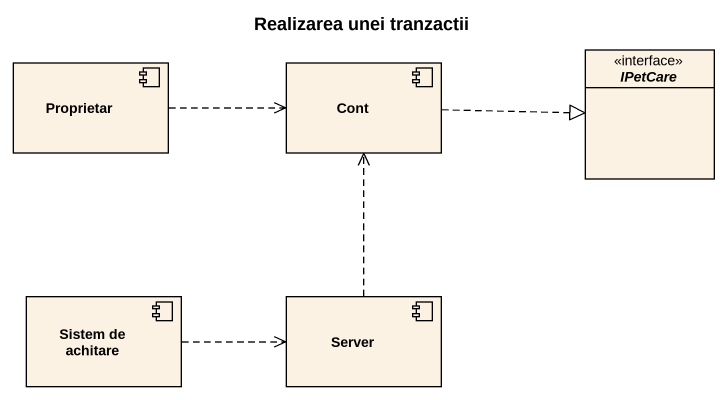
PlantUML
@startuml
title Realizarea unei tranzactii
allowmixing
hide circle
hide empty members
interface IPetCare
component Proprietar
component Cont
component "Sistem de achitare" as Sistem_de_achitare
component Server
Proprietar .right.> Cont
Cont .right.|> IPetCare
Sistem_de_achitare .right.> Server
Server .up.> Cont
@enduml
